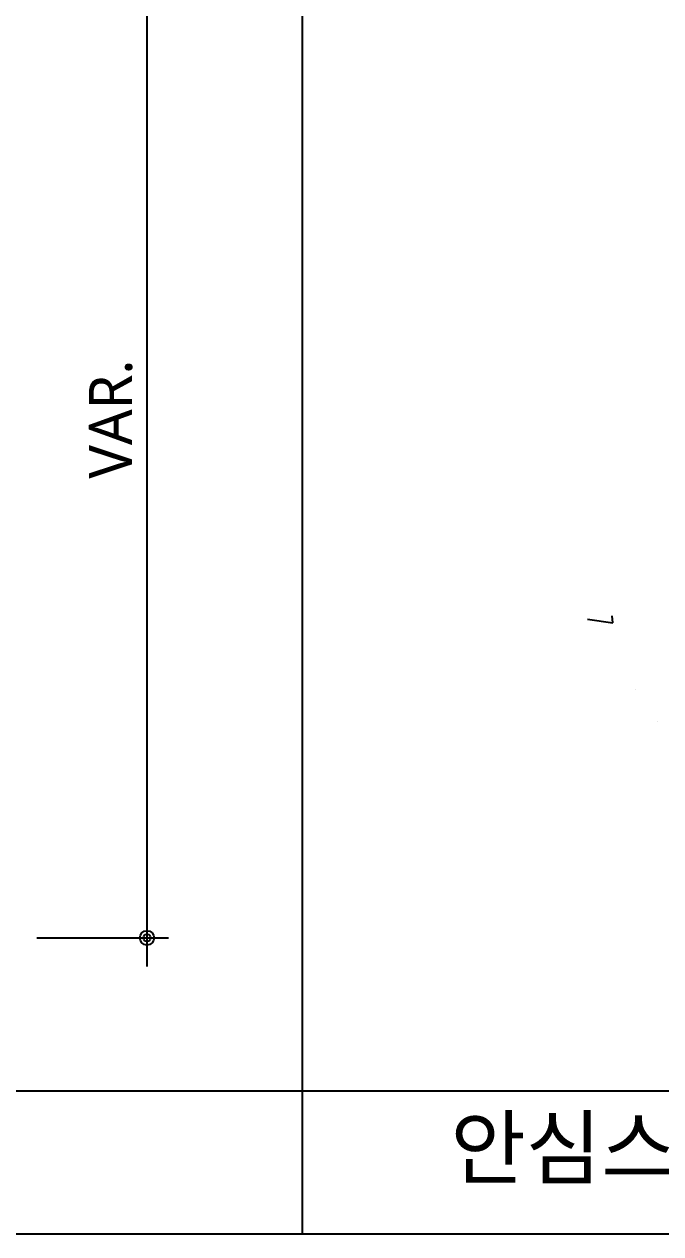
# Model space of a CAD drawing. Extents: x -255 to 8105, y -176 to 5714.
# Drawn here: x 4254 to 4698, y 2769 to 3614 of the extents above; entities that cross this region are included whole.
import ezdxf
from ezdxf.enums import TextEntityAlignment as Align

# ---------------------------------------------------------------- set-up
doc = ezdxf.new("R2010")
doc.units = 0
doc.header["$LTSCALE"] = 30
doc.layers.get('0').update_dxf_attribs({"linetype": 'CONTINUOUS'})
for name, color, linetype in [('DIM', 7, 'CONTINUOUS'), ('TIT', 3, 'CONTINUOUS'), ('해치', 8, 'CONTINUOUS')]:
    doc.layers.add(name, color=color, linetype=linetype)
doc.styles.add('돋움', font='malgun.ttf')

# ---------------------------------------------------------------- blocks, each defined once
blk = doc.blocks.new('DIMDOT')
at = {"linetype": 'Continuous'}
blk.add_line((-2, 0), (2, 0), dxfattribs=at)
for radius in [0.5, 0.25]:
    blk.add_circle((0, 0), radius, dxfattribs=at)
blk = doc.blocks.new('UNI-01', base_point=(7634, 7239))
at = {"color": 8}
for p, q in [((12081.88, 10008.01), (12081.88, 12777.16)), ((10119.29, 10108.01), (12081.88, 10108.01)), ((12081.88, 10108.01), (13467.12, 10108.01)), ((7682.57, 10008.01), (13467.12, 10008.01))]:
    blk.add_line(p, q, dxfattribs=at)
at = {"layer": 'DIM', "ltscale": 10}
for p, q in [((11973.3, 10929.82), (11973.3, 10224.82)), ((11896.4, 10214.82), (11988.3, 10214.82))]:
    blk.add_line(p, q, dxfattribs=at)
at = {"layer": '해치', "linetype": 'Continuous'}
for p, q in [((12298.84, 10434.84), (12298.27, 10439.73)), ((12281.21, 10437.57), (12298.84, 10434.84)), ((12314.93, 10388.03), (12314.93, 10388.03)), ((12330.27, 10366.19), (12330.27, 10366.19))]:
    blk.add_line(p, q, dxfattribs=at)
at = {"layer": 'DIM', "xscale": 10, "yscale": 10, "zscale": 10, "rotation": 270}
blk.add_blockref('DIMDOT', (11973.3, 10214.82), dxfattribs=at)
at = {"layer": 'DIM', "color": 3, "insert": (11948.06, 10577.32), "char_height": 30, "attachment_point": 5, "rotation": 90, "style": '돋움'}
blk.add_mtext('VAR.', dxfattribs=at)
at = {"layer": 'TIT', "style": '돋움'}
blk.add_text('안심스크린(측면부)', height=42, dxfattribs=at).set_placement((12639.75, 10047.1), align=Align.RIGHT)

msp = doc.modelspace()

# ---------------------------------------------------------------- block references
msp.add_blockref('UNI-01', (0, 0))

doc.saveas('drawing.dxf')
